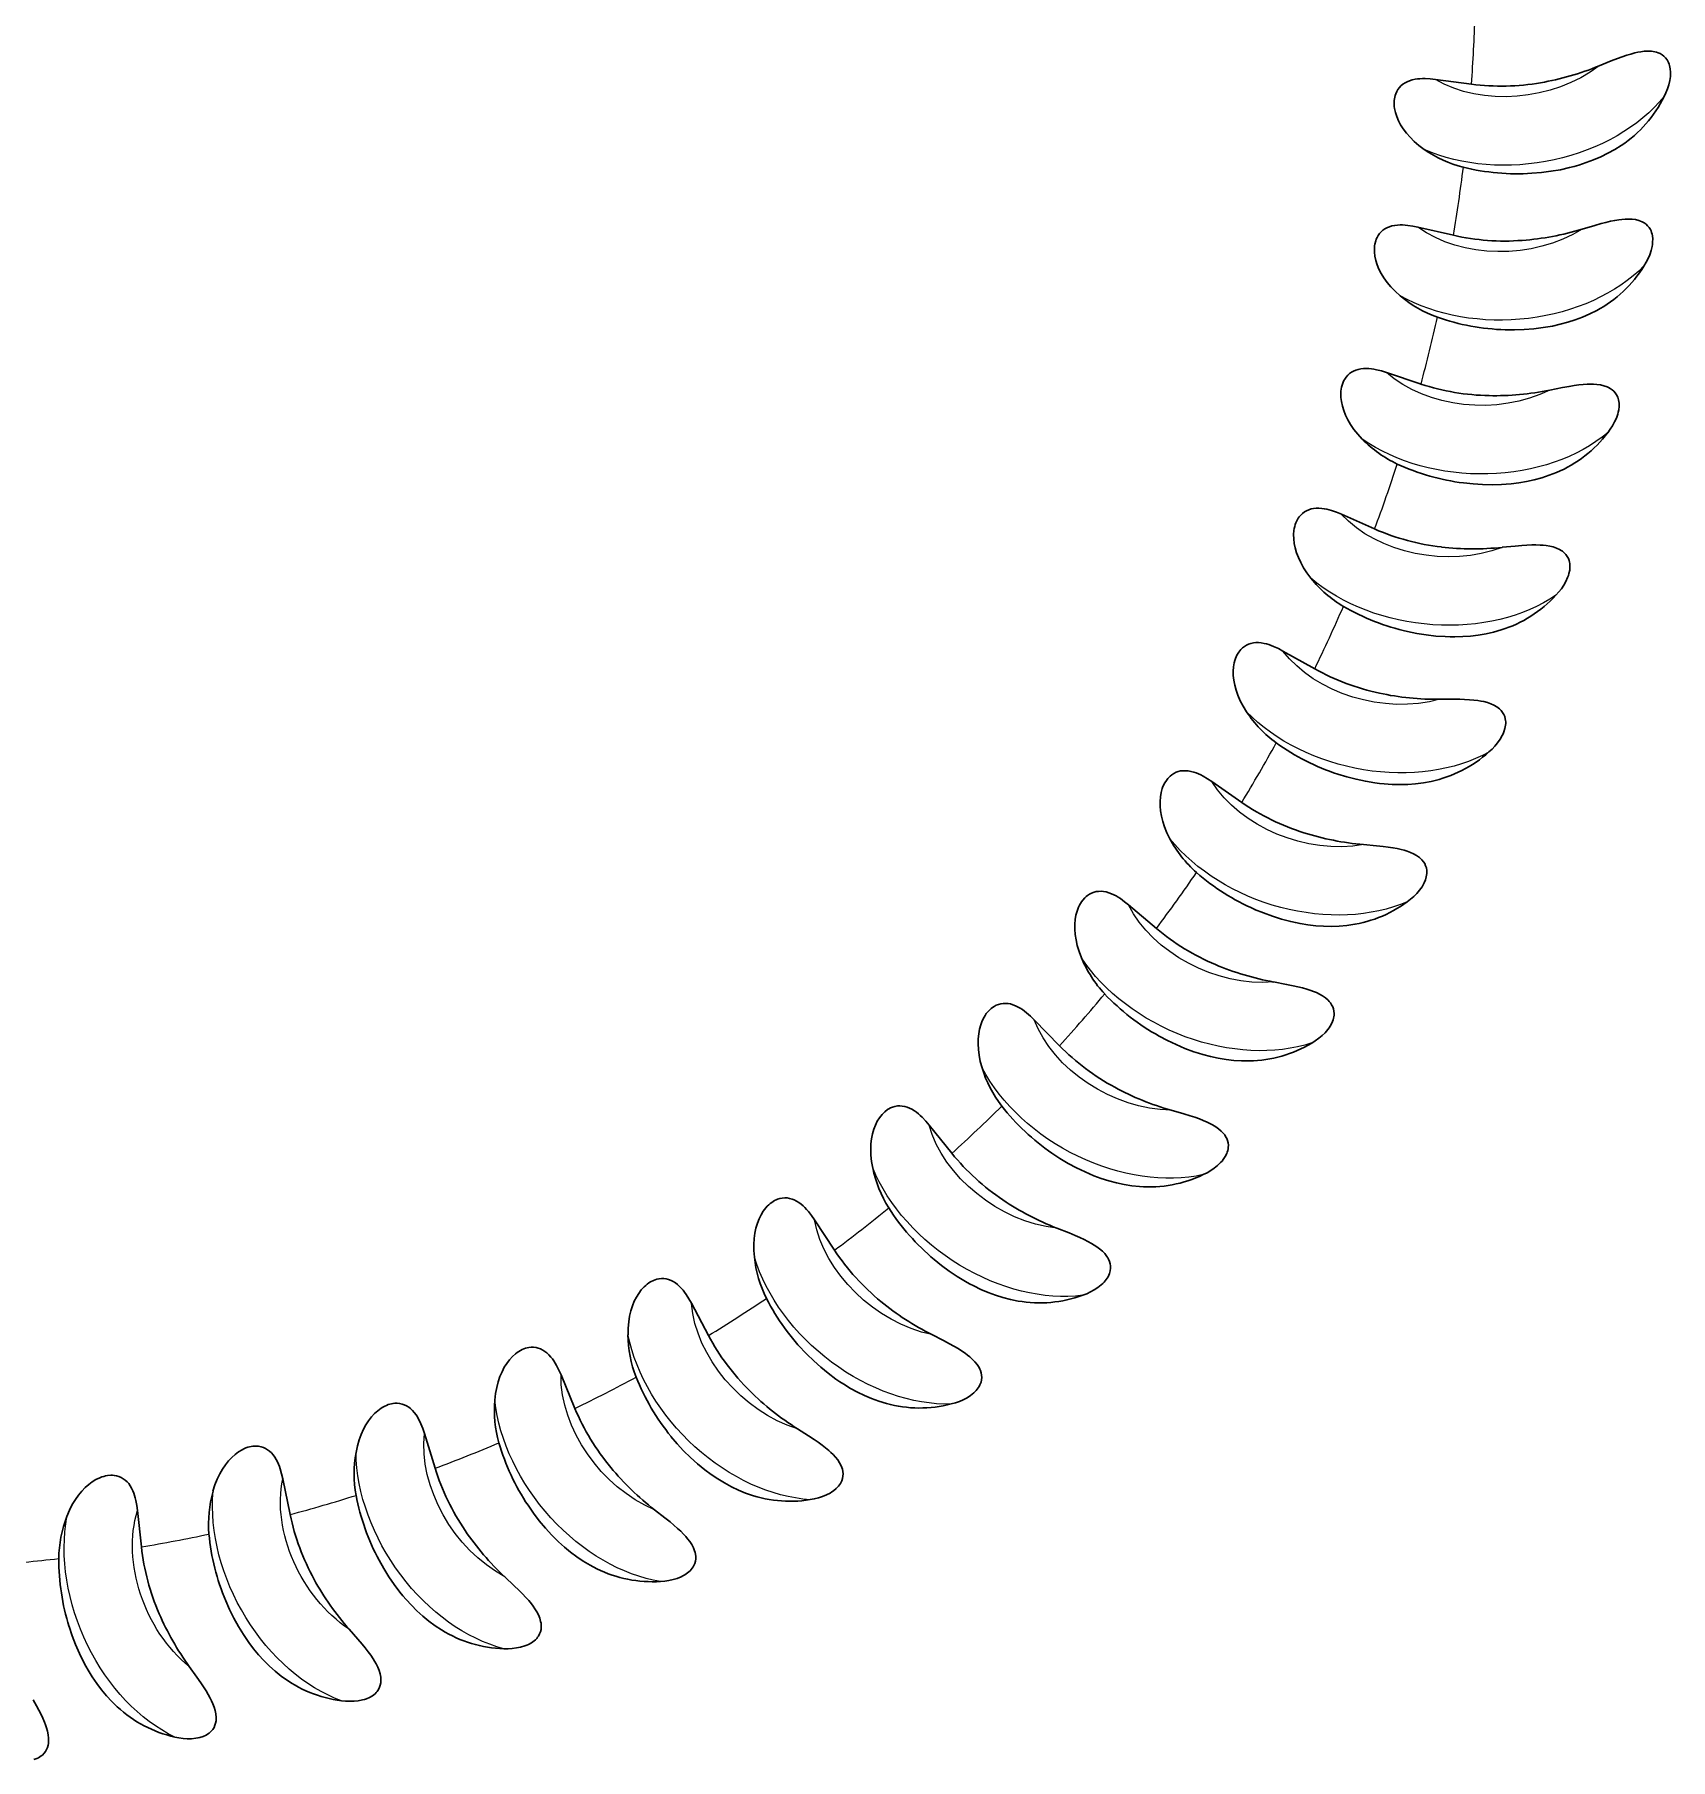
# Model space of a CAD drawing. Extents: x 89 to 633, y -13 to 440.
# Drawn here: x 590.86 to 617.89, y 191.65 to 220.14 of the extents above; entities that cross this region are included whole.
import ezdxf

# ---------------------------------------------------------------- set-up
doc = ezdxf.new("R2010")
doc.units = 0
doc.header["$LTSCALE"] = 7
doc.header["$MEASUREMENT"] = 0
doc.layers.add('8', color=252, linetype='CONTINUOUS', lineweight=15)

msp = doc.modelspace()

# ---------------------------------------------------------------- linework, layer by layer
at = {"layer": '8', "lineweight": 30, "ltscale": 0.015024}
for p, q in [((614.599, 219.32), (614.003, 219.398)), ((614.3, 216.824), (613.714, 216.959)), ((613.765, 214.368), (613.194, 214.558)), ((612.999, 211.974), (612.449, 212.217)), ((612.009, 209.664), (611.485, 209.958)), ((610.804, 207.458), (610.31, 207.801)), ((609.394, 205.377), (608.935, 205.765)), ((606.015, 201.663), (605.638, 202.13)), ((601.995, 198.654), (601.713, 199.185)), ((599.788, 197.45), (599.558, 198.005)), ((597.478, 196.462), (597.301, 197.036)), ((595.083, 195.697), (594.962, 196.286)), ((592.627, 195.163), (592.562, 195.761))]:
    msp.add_line(p, q, dxfattribs=at)
at = {"layer": '8', "lineweight": 30, "ltscale": 0.015025}
for p, q in [((607.793, 203.439), (607.373, 203.869)), ((604.077, 200.063), (603.745, 200.564))]:
    msp.add_line(p, q, dxfattribs=at)
at = {"layer": '8', "lineweight": 30}
for points in [[(617.781, 219.114), (617.811, 219.178), (617.836, 219.243), (617.858, 219.31), (617.874, 219.378), (617.884, 219.447), (617.886, 219.482), (617.887, 219.517), (617.883, 219.572), (617.872, 219.626), (617.864, 219.653), (617.854, 219.678), (617.843, 219.701), (617.83, 219.723), (617.806, 219.755), (617.779, 219.782), (617.749, 219.806), (617.716, 219.825), (617.681, 219.84), (617.654, 219.849), (617.627, 219.856), (617.57, 219.864), (617.512, 219.866), (617.454, 219.863), (617.395, 219.855), (617.346, 219.847), (617.297, 219.836), (617.23, 219.818), (617.164, 219.798), (617.086, 219.772), (617.009, 219.744), (616.908, 219.704), (616.706, 219.622)], [(614.003, 219.398), (613.918, 219.407), (613.832, 219.412), (613.789, 219.412), (613.747, 219.41), (613.706, 219.406), (613.667, 219.401), (613.618, 219.39), (613.574, 219.377), (613.535, 219.361), (613.501, 219.343), (613.464, 219.318), (613.434, 219.292), (613.408, 219.265), (613.383, 219.231), (613.363, 219.197), (613.347, 219.162), (613.338, 219.135), (613.331, 219.108), (613.323, 219.053), (613.321, 219.021), (613.321, 218.989), (613.323, 218.954), (613.327, 218.92), (613.342, 218.852), (613.363, 218.785), (613.392, 218.717), (613.428, 218.648), (613.472, 218.58), (613.524, 218.511), (613.584, 218.443), (613.652, 218.375), (613.731, 218.308), (613.819, 218.242)], [(617.074, 218.309), (616.965, 218.241), (616.852, 218.178), (616.736, 218.121), (616.617, 218.07), (616.496, 218.024), (616.372, 217.984), (616.296, 217.962), (616.22, 217.942), (616.067, 217.908), (615.912, 217.881), (615.755, 217.861), (615.598, 217.848)], [(617.448, 216.317), (617.484, 216.378), (617.515, 216.44), (617.543, 216.504), (617.566, 216.571), (617.582, 216.639), (617.588, 216.673), (617.591, 216.708), (617.593, 216.763), (617.587, 216.818), (617.582, 216.845), (617.574, 216.872), (617.565, 216.896), (617.555, 216.918), (617.534, 216.952), (617.509, 216.982), (617.482, 217.008), (617.451, 217.031), (617.418, 217.049), (617.392, 217.06), (617.365, 217.07), (617.309, 217.083), (617.252, 217.091), (617.193, 217.093), (617.135, 217.092), (617.085, 217.087), (617.035, 217.081), (616.966, 217.07), (616.898, 217.056), (616.819, 217.038), (616.74, 217.017), (616.635, 216.987), (616.426, 216.925)], [(613.714, 216.959), (613.63, 216.976), (613.545, 216.988), (613.503, 216.993), (613.461, 216.995), (613.42, 216.995), (613.379, 216.993), (613.33, 216.987), (613.285, 216.978), (613.245, 216.966), (613.209, 216.951), (613.17, 216.931), (613.137, 216.908), (613.109, 216.883), (613.081, 216.852), (613.058, 216.819), (613.039, 216.786), (613.027, 216.76), (613.018, 216.734), (613.004, 216.68), (612.999, 216.648), (612.996, 216.616), (612.995, 216.582), (612.996, 216.547), (613.004, 216.478), (613.019, 216.409), (613.041, 216.338), (613.071, 216.267), (613.108, 216.194), (613.153, 216.121), (613.206, 216.047), (613.268, 215.973), (613.339, 215.899), (613.421, 215.825)], [(616.667, 215.583), (616.553, 215.525), (616.434, 215.473), (616.314, 215.427), (616.19, 215.388), (616.065, 215.354), (615.937, 215.325), (615.86, 215.311), (615.783, 215.299), (615.627, 215.279), (615.47, 215.267), (615.312, 215.262), (615.155, 215.264)], [(613.194, 214.558), (613.113, 214.583), (613.029, 214.603), (612.987, 214.612), (612.946, 214.618), (612.905, 214.622), (612.865, 214.624), (612.815, 214.623), (612.77, 214.618), (612.728, 214.61), (612.691, 214.598), (612.651, 214.581), (612.616, 214.562), (612.585, 214.54), (612.554, 214.512), (612.528, 214.481), (612.506, 214.45), (612.492, 214.425), (612.48, 214.4), (612.461, 214.348), (612.453, 214.317), (612.447, 214.285), (612.443, 214.251), (612.44, 214.216), (612.442, 214.147), (612.45, 214.077), (612.466, 214.004), (612.488, 213.93), (612.518, 213.855), (612.556, 213.777), (612.602, 213.699), (612.657, 213.619), (612.721, 213.539), (612.795, 213.457)], [(616.851, 213.564), (616.892, 213.621), (616.929, 213.68), (616.963, 213.742), (616.992, 213.806), (617.015, 213.872), (617.024, 213.905), (617.031, 213.939), (617.037, 213.995), (617.037, 214.05), (617.034, 214.077), (617.029, 214.104), (617.022, 214.129), (617.014, 214.153), (616.997, 214.188), (616.975, 214.221), (616.95, 214.249), (616.921, 214.274), (616.89, 214.296), (616.865, 214.309), (616.839, 214.321), (616.785, 214.34), (616.729, 214.353), (616.671, 214.361), (616.612, 214.365), (616.562, 214.366), (616.512, 214.364), (616.443, 214.359), (616.374, 214.352), (616.293, 214.341), (616.212, 214.328), (616.105, 214.308), (615.891, 214.266)], [(616.004, 212.908), (615.884, 212.861), (615.761, 212.82), (615.637, 212.786), (615.51, 212.759), (615.382, 212.737), (615.253, 212.721), (615.174, 212.714), (615.096, 212.709), (614.939, 212.704), (614.781, 212.707), (614.624, 212.717), (614.467, 212.734)], [(612.449, 212.217), (612.37, 212.25), (612.289, 212.278), (612.248, 212.29), (612.207, 212.301), (612.167, 212.309), (612.127, 212.314), (612.078, 212.318), (612.032, 212.317), (611.99, 212.313), (611.952, 212.305), (611.91, 212.292), (611.873, 212.276), (611.841, 212.257), (611.807, 212.232), (611.778, 212.204), (611.753, 212.175), (611.737, 212.152), (611.723, 212.128), (611.699, 212.078), (611.688, 212.048), (611.679, 212.017), (611.672, 211.983), (611.666, 211.949), (611.661, 211.88), (611.662, 211.809), (611.671, 211.736), (611.686, 211.66), (611.709, 211.582), (611.739, 211.501), (611.778, 211.419), (611.824, 211.334), (611.881, 211.248), (611.947, 211.16)], [(615.994, 210.881), (616.041, 210.933), (616.084, 210.988), (616.123, 211.046), (616.158, 211.108), (616.187, 211.171), (616.199, 211.204), (616.209, 211.237), (616.221, 211.291), (616.226, 211.346), (616.225, 211.374), (616.223, 211.401), (616.219, 211.426), (616.213, 211.451), (616.199, 211.488), (616.18, 211.522), (616.158, 211.553), (616.132, 211.581), (616.103, 211.605), (616.079, 211.621), (616.055, 211.635), (616.003, 211.659), (615.948, 211.677), (615.891, 211.691), (615.833, 211.7), (615.783, 211.706), (615.733, 211.709), (615.664, 211.711), (615.594, 211.71), (615.513, 211.707), (615.431, 211.702), (615.322, 211.692), (615.106, 211.671)], [(615.089, 210.307), (614.965, 210.272), (614.839, 210.244), (614.712, 210.222), (614.583, 210.206), (614.454, 210.196), (614.323, 210.193), (614.245, 210.193), (614.166, 210.196), (614.009, 210.206), (613.853, 210.224), (613.697, 210.249), (613.543, 210.281)], [(611.485, 209.958), (611.409, 209.998), (611.331, 210.034), (611.291, 210.05), (611.252, 210.064), (611.212, 210.076), (611.173, 210.085), (611.124, 210.094), (611.079, 210.097), (611.036, 210.097), (610.998, 210.093), (610.955, 210.084), (610.917, 210.071), (610.883, 210.056), (610.847, 210.034), (610.815, 210.009), (610.788, 209.982), (610.77, 209.961), (610.753, 209.938), (610.725, 209.89), (610.711, 209.862), (610.699, 209.832), (610.688, 209.799), (610.68, 209.765), (610.668, 209.697), (610.663, 209.626), (610.664, 209.553), (610.672, 209.476), (610.687, 209.396), (610.71, 209.313), (610.74, 209.227), (610.779, 209.138), (610.827, 209.047), (610.884, 208.953)], [(614.887, 208.291), (614.938, 208.338), (614.986, 208.389), (615.03, 208.443), (615.071, 208.501), (615.106, 208.561), (615.121, 208.593), (615.134, 208.625), (615.151, 208.678), (615.161, 208.732), (615.164, 208.76), (615.164, 208.787), (615.162, 208.812), (615.158, 208.837), (615.148, 208.876), (615.133, 208.911), (615.113, 208.944), (615.09, 208.974), (615.064, 209.001), (615.042, 209.019), (615.019, 209.036), (614.969, 209.065), (614.916, 209.088), (614.861, 209.107), (614.804, 209.122), (614.755, 209.132), (614.705, 209.14), (614.637, 209.149), (614.567, 209.154), (614.486, 209.159), (614.404, 209.161), (614.295, 209.162), (614.077, 209.161)], [(610.31, 207.801), (610.238, 207.848), (610.164, 207.891), (610.126, 207.911), (610.088, 207.928), (610.05, 207.944), (610.012, 207.957), (609.964, 207.97), (609.919, 207.978), (609.877, 207.982), (609.838, 207.982), (609.794, 207.977), (609.755, 207.968), (609.72, 207.955), (609.682, 207.937), (609.648, 207.915), (609.619, 207.891), (609.598, 207.871), (609.58, 207.851), (609.547, 207.806), (609.53, 207.778), (609.516, 207.75), (609.502, 207.718), (609.49, 207.685), (609.472, 207.619), (609.46, 207.549), (609.454, 207.475), (609.455, 207.398), (609.463, 207.317), (609.477, 207.232), (609.499, 207.144), (609.529, 207.052), (609.568, 206.956), (609.617, 206.857)], [(613.931, 207.806), (613.804, 207.783), (613.676, 207.766), (613.547, 207.756), (613.418, 207.753), (613.288, 207.756), (613.158, 207.765), (613.08, 207.772), (613.002, 207.782), (612.847, 207.808), (612.693, 207.841), (612.54, 207.88), (612.389, 207.926)], [(613.538, 205.817), (613.593, 205.86), (613.646, 205.906), (613.695, 205.956), (613.741, 206.009), (613.782, 206.066), (613.8, 206.096), (613.816, 206.127), (613.838, 206.178), (613.853, 206.231), (613.858, 206.258), (613.861, 206.285), (613.862, 206.311), (613.86, 206.336), (613.854, 206.375), (613.842, 206.412), (613.826, 206.447), (613.805, 206.479), (613.781, 206.508), (613.762, 206.528), (613.74, 206.547), (613.693, 206.58), (613.643, 206.608), (613.59, 206.633), (613.535, 206.653), (613.487, 206.668), (613.438, 206.68), (613.37, 206.695), (613.302, 206.708), (613.221, 206.72), (613.14, 206.73), (613.032, 206.742), (612.815, 206.761)], [(608.935, 205.765), (608.868, 205.818), (608.799, 205.869), (608.763, 205.892), (608.727, 205.913), (608.69, 205.932), (608.653, 205.949), (608.607, 205.966), (608.563, 205.979), (608.521, 205.986), (608.483, 205.99), (608.439, 205.989), (608.399, 205.984), (608.363, 205.975), (608.323, 205.96), (608.288, 205.942), (608.256, 205.921), (608.234, 205.903), (608.213, 205.884), (608.176, 205.842), (608.157, 205.817), (608.14, 205.79), (608.123, 205.759), (608.108, 205.728), (608.084, 205.664), (608.065, 205.595), (608.053, 205.522), (608.046, 205.445), (608.046, 205.364), (608.052, 205.278), (608.066, 205.188), (608.087, 205.093), (608.116, 204.995), (608.155, 204.892)], [(612.54, 205.426), (612.412, 205.415), (612.283, 205.411), (612.154, 205.413), (612.025, 205.422), (611.895, 205.437), (611.767, 205.458), (611.69, 205.473), (611.613, 205.491), (611.461, 205.531), (611.311, 205.578), (611.163, 205.632), (611.017, 205.692)], [(611.96, 203.484), (612.019, 203.521), (612.076, 203.562), (612.13, 203.607), (612.181, 203.655), (612.227, 203.708), (612.247, 203.736), (612.266, 203.765), (612.293, 203.814), (612.313, 203.865), (612.321, 203.892), (612.326, 203.919), (612.329, 203.944), (612.33, 203.969), (612.327, 204.009), (612.319, 204.047), (612.307, 204.083), (612.289, 204.117), (612.268, 204.148), (612.25, 204.17), (612.231, 204.191), (612.187, 204.228), (612.14, 204.261), (612.089, 204.29), (612.036, 204.316), (611.99, 204.335), (611.943, 204.352), (611.877, 204.374), (611.81, 204.393), (611.731, 204.412), (611.651, 204.43), (611.544, 204.452), (611.33, 204.492)], [(607.373, 203.869), (607.312, 203.929), (607.247, 203.985), (607.214, 204.012), (607.18, 204.036), (607.145, 204.059), (607.11, 204.079), (607.066, 204.101), (607.023, 204.117), (606.982, 204.129), (606.944, 204.136), (606.901, 204.139), (606.86, 204.138), (606.823, 204.132), (606.783, 204.121), (606.746, 204.107), (606.712, 204.088), (606.688, 204.073), (606.666, 204.056), (606.625, 204.018), (606.604, 203.994), (606.584, 203.969), (606.564, 203.941), (606.546, 203.911), (606.516, 203.849), (606.491, 203.782), (606.472, 203.711), (606.458, 203.635), (606.45, 203.554), (606.448, 203.468), (606.453, 203.377), (606.465, 203.281), (606.485, 203.18), (606.514, 203.074)], [(610.93, 203.189), (610.801, 203.19), (610.672, 203.198), (610.544, 203.213), (610.416, 203.234), (610.289, 203.261), (610.163, 203.294), (610.088, 203.317), (610.013, 203.341), (609.866, 203.396), (609.721, 203.457), (609.578, 203.525), (609.439, 203.599)], [(605.638, 202.13), (605.583, 202.195), (605.524, 202.258), (605.493, 202.287), (605.461, 202.315), (605.429, 202.341), (605.396, 202.364), (605.354, 202.39), (605.313, 202.41), (605.274, 202.426), (605.236, 202.437), (605.193, 202.444), (605.153, 202.446), (605.116, 202.445), (605.074, 202.438), (605.036, 202.426), (605, 202.412), (604.975, 202.398), (604.951, 202.384), (604.907, 202.35), (604.884, 202.328), (604.862, 202.305), (604.84, 202.278), (604.819, 202.25), (604.783, 202.192), (604.752, 202.128), (604.726, 202.059), (604.705, 201.984), (604.689, 201.904), (604.679, 201.819), (604.675, 201.728), (604.678, 201.631), (604.688, 201.529), (604.707, 201.42)], [(610.168, 201.311), (610.23, 201.342), (610.291, 201.378), (610.349, 201.417), (610.404, 201.461), (610.454, 201.509), (610.478, 201.535), (610.499, 201.562), (610.531, 201.608), (610.555, 201.657), (610.565, 201.683), (610.573, 201.709), (610.579, 201.734), (610.582, 201.759), (610.583, 201.798), (610.579, 201.837), (610.569, 201.874), (610.556, 201.909), (610.538, 201.943), (610.522, 201.966), (610.504, 201.989), (610.465, 202.03), (610.421, 202.067), (610.373, 202.101), (610.322, 202.132), (610.278, 202.155), (610.233, 202.177), (610.169, 202.204), (610.105, 202.23), (610.028, 202.257), (609.95, 202.282), (609.846, 202.314), (609.636, 202.374)], [(609.114, 201.115), (608.986, 201.128), (608.859, 201.149), (608.732, 201.175), (608.607, 201.209), (608.483, 201.248), (608.361, 201.293), (608.288, 201.323), (608.216, 201.354), (608.074, 201.422), (607.936, 201.497), (607.8, 201.578), (607.669, 201.665)], [(603.745, 200.564), (603.697, 200.634), (603.644, 200.702), (603.616, 200.734), (603.587, 200.765), (603.558, 200.794), (603.527, 200.82), (603.488, 200.85), (603.449, 200.874), (603.411, 200.893), (603.375, 200.907), (603.333, 200.919), (603.293, 200.925), (603.256, 200.927), (603.214, 200.924), (603.174, 200.916), (603.137, 200.905), (603.111, 200.894), (603.086, 200.882), (603.039, 200.852), (603.014, 200.833), (602.989, 200.812), (602.965, 200.788), (602.942, 200.762), (602.9, 200.707), (602.863, 200.646), (602.83, 200.58), (602.803, 200.508), (602.779, 200.429), (602.761, 200.345), (602.749, 200.255), (602.742, 200.159), (602.743, 200.056), (602.752, 199.946)], [(608.177, 199.318), (608.242, 199.343), (608.305, 199.373), (608.367, 199.406), (608.426, 199.444), (608.481, 199.488), (608.507, 199.511), (608.531, 199.536), (608.566, 199.579), (608.596, 199.625), (608.608, 199.65), (608.619, 199.676), (608.626, 199.7), (608.632, 199.724), (608.637, 199.764), (608.636, 199.803), (608.63, 199.84), (608.62, 199.877), (608.605, 199.912), (608.592, 199.937), (608.576, 199.961), (608.541, 200.006), (608.501, 200.047), (608.456, 200.085), (608.409, 200.12), (608.367, 200.148), (608.324, 200.174), (608.263, 200.207), (608.201, 200.238), (608.127, 200.273), (608.052, 200.306), (607.952, 200.347), (607.749, 200.427)], [(607.109, 199.223), (606.983, 199.249), (606.858, 199.281), (606.735, 199.32), (606.613, 199.365), (606.494, 199.416), (606.376, 199.472), (606.307, 199.508), (606.238, 199.546), (606.103, 199.628), (605.973, 199.715), (605.846, 199.809), (605.723, 199.908)], [(601.713, 199.185), (601.671, 199.259), (601.625, 199.332), (601.6, 199.367), (601.574, 199.4), (601.547, 199.431), (601.52, 199.46), (601.483, 199.494), (601.447, 199.522), (601.411, 199.544), (601.376, 199.562), (601.335, 199.577), (601.296, 199.587), (601.259, 199.593), (601.217, 199.594), (601.178, 199.59), (601.14, 199.582), (601.113, 199.574), (601.087, 199.564), (601.037, 199.539), (601.01, 199.522), (600.984, 199.503), (600.957, 199.482), (600.931, 199.458), (600.885, 199.407), (600.842, 199.35), (600.803, 199.287), (600.769, 199.218), (600.738, 199.143), (600.712, 199.061), (600.691, 198.972), (600.676, 198.877), (600.667, 198.774), (600.665, 198.664)], [(606.005, 197.523), (606.073, 197.542), (606.139, 197.565), (606.203, 197.593), (606.265, 197.626), (606.324, 197.663), (606.352, 197.684), (606.379, 197.707), (606.418, 197.746), (606.452, 197.789), (606.466, 197.813), (606.479, 197.837), (606.489, 197.861), (606.497, 197.885), (606.506, 197.923), (606.509, 197.962), (606.507, 198), (606.5, 198.038), (606.488, 198.074), (606.477, 198.1), (606.464, 198.125), (606.433, 198.173), (606.397, 198.218), (606.357, 198.26), (606.313, 198.3), (606.274, 198.331), (606.233, 198.361), (606.176, 198.4), (606.117, 198.437), (606.047, 198.479), (605.975, 198.518), (605.879, 198.569), (605.685, 198.668)], [(599.558, 198.005), (599.523, 198.083), (599.484, 198.16), (599.463, 198.197), (599.441, 198.233), (599.417, 198.266), (599.392, 198.298), (599.359, 198.335), (599.325, 198.366), (599.292, 198.392), (599.259, 198.413), (599.22, 198.432), (599.182, 198.446), (599.146, 198.454), (599.104, 198.459), (599.064, 198.459), (599.025, 198.455), (598.998, 198.45), (598.971, 198.442), (598.919, 198.422), (598.89, 198.408), (598.862, 198.392), (598.834, 198.373), (598.806, 198.351), (598.755, 198.305), (598.707, 198.253), (598.662, 198.194), (598.621, 198.128), (598.584, 198.056), (598.55, 197.977), (598.521, 197.891), (598.496, 197.797), (598.478, 197.696), (598.465, 197.587)], [(604.934, 197.53), (604.81, 197.568), (604.689, 197.612), (604.57, 197.662), (604.454, 197.718), (604.339, 197.78), (604.228, 197.848), (604.162, 197.891), (604.097, 197.935), (603.971, 198.029), (603.849, 198.128), (603.732, 198.234), (603.619, 198.344)], [(597.301, 197.036), (597.274, 197.117), (597.242, 197.197), (597.225, 197.236), (597.206, 197.273), (597.185, 197.309), (597.164, 197.343), (597.134, 197.383), (597.104, 197.417), (597.073, 197.446), (597.042, 197.47), (597.005, 197.493), (596.968, 197.51), (596.933, 197.522), (596.892, 197.531), (596.852, 197.535), (596.814, 197.534), (596.785, 197.531), (596.758, 197.526), (596.704, 197.512), (596.674, 197.5), (596.645, 197.487), (596.615, 197.47), (596.585, 197.452), (596.53, 197.411), (596.477, 197.363), (596.427, 197.309), (596.38, 197.247), (596.336, 197.179), (596.295, 197.104), (596.258, 197.021), (596.224, 196.93), (596.196, 196.831), (596.173, 196.723)], [(602.607, 196.052), (602.488, 196.101), (602.372, 196.156), (602.258, 196.218), (602.147, 196.285), (602.039, 196.358), (601.934, 196.435), (601.873, 196.484), (601.813, 196.534), (601.696, 196.64), (601.584, 196.751), (601.477, 196.866), (601.375, 196.987)], [(603.673, 195.943), (603.742, 195.956), (603.81, 195.972), (603.877, 195.994), (603.942, 196.02), (604.004, 196.052), (604.034, 196.071), (604.062, 196.09), (604.105, 196.126), (604.143, 196.166), (604.16, 196.188), (604.175, 196.211), (604.187, 196.233), (604.197, 196.256), (604.209, 196.294), (604.216, 196.332), (604.218, 196.37), (604.214, 196.408), (604.206, 196.445), (604.198, 196.472), (604.187, 196.499), (604.161, 196.55), (604.129, 196.598), (604.093, 196.644), (604.053, 196.687), (604.017, 196.722), (603.98, 196.756), (603.927, 196.8), (603.872, 196.842), (603.806, 196.89), (603.738, 196.936), (603.647, 196.996), (603.463, 197.113)], [(594.962, 196.286), (594.943, 196.369), (594.919, 196.451), (594.905, 196.492), (594.89, 196.531), (594.873, 196.568), (594.854, 196.604), (594.829, 196.646), (594.802, 196.683), (594.774, 196.715), (594.745, 196.742), (594.711, 196.768), (594.676, 196.789), (594.642, 196.804), (594.602, 196.817), (594.562, 196.825), (594.524, 196.828), (594.496, 196.828), (594.468, 196.825), (594.413, 196.816), (594.382, 196.807), (594.352, 196.796), (594.32, 196.783), (594.289, 196.768), (594.23, 196.732), (594.173, 196.69), (594.118, 196.64), (594.066, 196.584), (594.015, 196.52), (593.967, 196.448), (593.922, 196.369), (593.88, 196.282), (593.842, 196.186), (593.809, 196.081)], [(592.562, 195.761), (592.551, 195.845), (592.535, 195.93), (592.525, 195.972), (592.514, 196.012), (592.5, 196.051), (592.485, 196.088), (592.464, 196.133), (592.44, 196.172), (592.416, 196.207), (592.39, 196.236), (592.358, 196.265), (592.325, 196.289), (592.293, 196.308), (592.254, 196.324), (592.216, 196.335), (592.178, 196.342), (592.15, 196.345), (592.122, 196.345), (592.066, 196.341), (592.035, 196.335), (592.004, 196.327), (591.971, 196.317), (591.938, 196.305), (591.876, 196.275), (591.815, 196.238), (591.756, 196.194), (591.698, 196.143), (591.642, 196.084), (591.587, 196.017), (591.535, 195.943), (591.485, 195.86), (591.438, 195.768), (591.396, 195.667)], [(600.151, 194.802), (600.037, 194.862), (599.926, 194.928), (599.819, 195), (599.715, 195.077), (599.614, 195.16), (599.517, 195.247), (599.461, 195.301), (599.406, 195.357), (599.3, 195.473), (599.199, 195.594), (599.103, 195.72), (599.013, 195.849)], [(601.202, 194.592), (601.271, 194.598), (601.341, 194.608), (601.409, 194.623), (601.476, 194.643), (601.541, 194.669), (601.573, 194.684), (601.603, 194.701), (601.649, 194.733), (601.69, 194.769), (601.709, 194.789), (601.726, 194.811), (601.741, 194.832), (601.753, 194.854), (601.769, 194.89), (601.779, 194.928), (601.784, 194.965), (601.784, 195.003), (601.78, 195.041), (601.774, 195.069), (601.766, 195.096), (601.745, 195.149), (601.718, 195.2), (601.686, 195.249), (601.65, 195.296), (601.618, 195.334), (601.584, 195.372), (601.535, 195.421), (601.485, 195.468), (601.423, 195.522), (601.36, 195.574), (601.275, 195.643), (601.104, 195.776)], [(597.586, 193.791), (597.479, 193.861), (597.375, 193.937), (597.275, 194.019), (597.179, 194.106), (597.086, 194.198), (596.998, 194.294), (596.947, 194.353), (596.898, 194.414), (596.803, 194.54), (596.714, 194.67), (596.631, 194.804), (596.554, 194.941)], [(598.613, 193.481), (598.683, 193.481), (598.752, 193.485), (598.822, 193.493), (598.891, 193.507), (598.958, 193.526), (598.991, 193.538), (599.022, 193.553), (599.071, 193.579), (599.116, 193.611), (599.137, 193.63), (599.156, 193.65), (599.172, 193.669), (599.186, 193.69), (599.205, 193.725), (599.219, 193.761), (599.228, 193.798), (599.232, 193.836), (599.231, 193.874), (599.228, 193.902), (599.222, 193.93), (599.206, 193.985), (599.184, 194.038), (599.157, 194.09), (599.126, 194.14), (599.098, 194.181), (599.068, 194.221), (599.024, 194.275), (598.978, 194.327), (598.922, 194.387), (598.864, 194.445), (598.786, 194.521), (598.628, 194.67)], [(594.937, 193.028), (594.837, 193.108), (594.741, 193.194), (594.649, 193.285), (594.562, 193.38), (594.479, 193.481), (594.4, 193.585), (594.355, 193.649), (594.311, 193.714), (594.229, 193.848), (594.153, 193.986), (594.083, 194.127), (594.019, 194.271)], [(592.228, 192.52), (592.136, 192.609), (592.048, 192.704), (591.965, 192.803), (591.888, 192.907), (591.814, 193.014), (591.746, 193.125), (591.707, 193.194), (591.67, 193.263), (591.601, 193.404), (591.538, 193.548), (591.482, 193.696), (591.432, 193.845)], [(595.93, 192.622), (595.999, 192.615), (596.069, 192.612), (596.139, 192.614), (596.209, 192.621), (596.278, 192.634), (596.312, 192.643), (596.344, 192.654), (596.396, 192.676), (596.443, 192.704), (596.465, 192.72), (596.486, 192.738), (596.504, 192.756), (596.521, 192.775), (596.543, 192.808), (596.56, 192.843), (596.572, 192.879), (596.58, 192.916), (596.583, 192.954), (596.582, 192.982), (596.579, 193.011), (596.569, 193.067), (596.552, 193.122), (596.53, 193.176), (596.504, 193.229), (596.479, 193.273), (596.453, 193.316), (596.414, 193.373), (596.374, 193.429), (596.323, 193.494), (596.272, 193.557), (596.201, 193.64), (596.058, 193.804)], [(593.177, 192.022), (593.246, 192.008), (593.315, 191.999), (593.385, 191.994), (593.456, 191.994), (593.525, 192.001), (593.56, 192.007), (593.593, 192.014), (593.646, 192.032), (593.696, 192.054), (593.72, 192.069), (593.743, 192.084), (593.762, 192.101), (593.78, 192.118), (593.805, 192.149), (593.826, 192.182), (593.842, 192.217), (593.852, 192.253), (593.859, 192.29), (593.861, 192.319), (593.861, 192.347), (593.856, 192.404), (593.844, 192.461), (593.827, 192.517), (593.807, 192.572), (593.786, 192.618), (593.764, 192.663), (593.731, 192.724), (593.696, 192.783), (593.652, 192.852), (593.607, 192.92), (593.544, 193.01), (593.417, 193.187)], [(590.848, 191.651), (590.9, 191.669), (590.925, 191.681), (590.949, 191.695), (590.97, 191.709), (590.99, 191.725), (591.018, 191.753), (591.041, 191.784), (591.06, 191.817), (591.074, 191.852), (591.084, 191.889), (591.089, 191.916), (591.092, 191.945), (591.092, 192.002), (591.086, 192.059), (591.075, 192.117), (591.059, 192.174), (591.043, 192.221), (591.026, 192.268), (590.998, 192.332), (590.969, 192.395), (590.932, 192.468), (590.893, 192.54), (590.84, 192.635)]]:
    msp.add_lwpolyline(points, dxfattribs=at)
at = {"layer": '8', "lineweight": 13}
for start, end in [(355.8935, 358.3569), (350.439, 352.9023), (344.9844, 347.4478), (339.5299, 341.9932), (334.0754, 336.5387), (328.6208, 331.0841), (323.1663, 325.6296), (317.7117, 320.175), (312.2572, 314.7205), (306.8026, 309.2659), (301.3481, 303.8114), (295.8935, 298.3569), (290.439, 292.9023), (284.9844, 287.4478), (279.5299, 281.9932), (274.0754, 276.5387)]:
    msp.add_arc((588.254, 221.211), 26.413, start, end, dxfattribs=at)
at = {"layer": '8', "lineweight": 30}
for centre, radius, start, end in [((614.974, 223.826), 4.547, 279.7118, 292.3935), ((615.086, 223.106), 3.818, 262.673, 279.8795), ((615.929, 220.029), 2.066, 303.6563, 333.7294), ((614.95, 219.864), 1.977, 235.116, 255.7734), ((615.357, 221.616), 3.776, 256.3225, 273.6605), ((615.144, 220.547), 3.818, 257.2184, 274.4249), ((615.101, 221.275), 4.547, 274.2572, 286.9389), ((615.691, 217.403), 2.066, 298.2018, 328.2749), ((614.701, 217.332), 1.977, 229.6614, 250.3189), ((615.273, 219.036), 3.774, 250.8593, 268.2073), ((614.959, 217.994), 3.818, 251.7639, 268.9704), ((614.986, 218.722), 4.547, 268.8027, 281.4844), ((614.213, 214.836), 1.977, 224.2069, 244.8643), ((615.205, 214.813), 2.066, 292.7472, 322.8203), ((614.944, 216.48), 3.776, 245.4134, 262.7514), ((614.533, 215.47), 3.818, 246.3093, 263.5158), ((614.628, 216.192), 4.547, 263.3481, 276.0298), ((613.489, 212.397), 1.977, 218.7523, 239.4098), ((614.474, 212.281), 2.068, 287.3068, 317.3514), ((614.373, 213.964), 3.776, 239.9589, 257.2969), ((613.868, 212.998), 3.818, 240.8548, 258.0613), ((614.032, 213.708), 4.547, 257.8936, 270.5753), ((612.537, 210.039), 1.977, 213.2978, 233.9553), ((613.566, 211.514), 3.776, 234.5044, 251.8423), ((613.507, 209.828), 2.066, 281.8381, 311.9113), ((612.971, 210.601), 3.818, 235.4002, 252.6067), ((611.365, 207.781), 1.977, 207.8432, 228.5007), ((613.202, 211.292), 4.547, 252.439, 265.1208), ((612.529, 209.15), 3.774, 229.0412, 246.3891), ((612.31, 207.479), 2.066, 276.3836, 306.4567), ((611.851, 208.299), 3.818, 229.9457, 247.1522), ((609.984, 205.645), 1.977, 202.3887, 223.0462), ((612.146, 208.965), 4.547, 246.9845, 259.6662), ((611.273, 206.899), 3.776, 223.5953, 240.9332), ((610.517, 206.115), 3.818, 224.4911, 241.6976), ((610.896, 205.256), 2.068, 270.9431, 300.9878), ((608.405, 203.65), 1.977, 196.9341, 217.5916), ((610.874, 206.75), 4.547, 241.53, 254.2117), ((609.807, 204.774), 3.774, 218.1321, 235.48), ((606.645, 201.814), 1.977, 191.4796, 212.1371), ((608.981, 204.067), 3.818, 219.0366, 236.2431), ((609.276, 203.176), 2.068, 265.4886, 295.5333), ((609.396, 204.665), 4.547, 236.0754, 248.7571), ((608.149, 202.801), 3.776, 212.6862, 230.0241), ((607.257, 202.174), 3.818, 213.582, 230.7886), ((604.718, 200.153), 1.977, 186.025, 206.6825), ((606.309, 200.994), 3.776, 207.2316, 224.5696), ((607.728, 202.73), 4.547, 230.6209, 243.3026), ((607.467, 201.258), 2.066, 260.0199, 290.0931), ((602.641, 198.684), 1.977, 180.5705, 201.228), ((605.361, 200.454), 3.818, 208.1275, 225.334), ((604.305, 199.369), 3.776, 201.7771, 219.1151), ((605.883, 200.963), 4.547, 225.1663, 237.848), ((600.435, 197.418), 1.977, 175.116, 195.7734), ((603.311, 198.922), 3.818, 202.673, 219.8795), ((605.483, 199.522), 2.066, 254.5654, 284.6385), ((602.156, 197.942), 3.776, 196.3225, 213.6605), ((598.118, 196.368), 1.977, 169.6614, 190.3189), ((601.124, 197.592), 3.818, 197.2184, 214.4249), ((603.878, 199.379), 4.547, 219.7118, 232.3935), ((595.712, 195.543), 1.977, 164.2069, 184.8643), ((599.881, 196.726), 3.776, 190.868, 208.206), ((603.344, 197.984), 2.068, 249.125, 279.1696), ((593.238, 194.95), 1.977, 158.7523, 179.4098), ((598.821, 196.475), 3.818, 191.7559, 208.9629), ((596.421, 195.583), 3.818, 186.3093, 203.5158), ((597.501, 195.732), 3.776, 185.4134, 202.7514), ((601.732, 197.992), 4.547, 214.2572, 226.9389), ((595.035, 194.967), 3.774, 179.9502, 197.2982), ((599.464, 196.816), 4.547, 208.8027, 221.4844), ((601.067, 196.653), 2.066, 243.6563, 273.7294), ((597.095, 195.861), 4.547, 203.3481, 216.0298), ((598.675, 195.546), 2.066, 238.2018, 268.2749), ((596.188, 194.672), 2.066, 232.7472, 262.8203), ((593.629, 194.038), 2.066, 227.2927, 257.3658)]:
    msp.add_arc(centre, radius, start, end, dxfattribs=at)
at = {"layer": '8', "lineweight": 13, "extrusion": (0, 0, -1)}
for centre, major_axis, start_param, end_param in [((615.355, 220.524), (1.943, 0.327), 0.926535, 2.451873), ((615.448, 219.966), (2.732, 0.459), 0.676915, 2.322964), ((615.167, 217.951), (1.965, 0.141), 0.926535, 2.451873), ((615.207, 217.387), (2.763, 0.198), 0.676915, 2.322964), ((614.735, 215.408), (1.969, -0.047), 0.926535, 2.451873), ((614.721, 214.842), (2.769, -0.066), 0.676915, 2.322964), ((614.063, 212.917), (1.956, -0.234), 0.926535, 2.451873), ((613.996, 212.355), (2.75, -0.329), 0.676915, 2.322964), ((613.158, 210.501), (1.925, -0.419), 0.926535, 2.451873), ((613.038, 209.948), (2.707, -0.589), 0.676915, 2.322964), ((612.027, 208.182), (1.876, -0.6), 0.926535, 2.451873), ((611.855, 207.644), (2.638, -0.843), 0.676915, 2.322964), ((610.681, 205.982), (1.811, -0.775), 0.926535, 2.451873), ((610.458, 205.462), (2.546, -1.09), 0.676915, 2.322964), ((609.132, 203.919), (1.729, -0.944), 0.926535, 2.451873), ((608.861, 203.422), (2.431, -1.328), 0.676915, 2.322964), ((607.393, 202.012), (1.631, -1.104), 0.926535, 2.451873), ((607.076, 201.544), (2.294, -1.553), 0.676915, 2.322964), ((605.482, 200.28), (1.519, -1.254), 0.926535, 2.451873), ((605.122, 199.844), (2.136, -1.764), 0.676915, 2.322964), ((603.414, 198.737), (1.393, -1.393), 0.926535, 2.451873), ((603.014, 198.337), (1.959, -1.959), 0.676915, 2.322964), ((601.209, 197.398), (1.254, -1.519), 0.926535, 2.451873), ((600.773, 197.038), (1.764, -2.136), 0.676915, 2.322964), ((598.887, 196.274), (1.104, -1.631), 0.926535, 2.451873), ((598.418, 195.957), (1.553, -2.294), 0.676915, 2.322964), ((595.972, 195.105), (1.328, -2.431), 0.676915, 2.322964), ((596.468, 195.377), (0.944, -1.729), 0.926535, 2.451873), ((593.975, 194.713), (0.775, -1.811), 0.926535, 2.451873), ((593.455, 194.49), (1.09, -2.546), 0.676915, 2.322964)]:
    msp.add_ellipse(centre, major_axis=major_axis, ratio=0.707107, start_param=start_param, end_param=end_param, dxfattribs=at)

doc.saveas('drawing.dxf')
